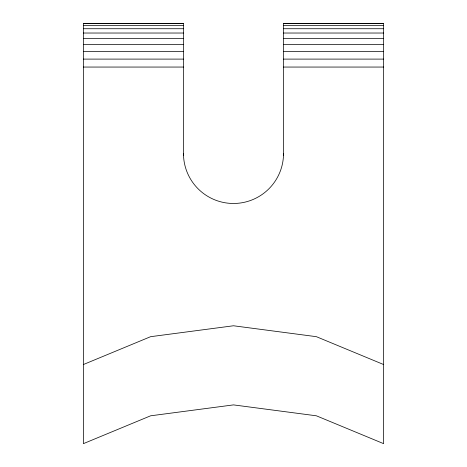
<?xml version="1.0" encoding="UTF-8"?>
<svg xmlns="http://www.w3.org/2000/svg" width="467" height="467" viewBox="0 0 467 467"><rect width="100%" height="100%" fill="white"/><g stroke="black" fill="none" stroke-linecap="round" stroke-linejoin="round"><path stroke-width="0.7" d="M83.395 364.529L150.619 336.684L233.5 325.773L316.381 336.684L383.605 364.529M83.395 23.554L183.467 23.554M283.533 23.554L383.605 23.554M83.395 25.539L183.467 25.539M283.533 25.539L383.605 25.539M83.395 28.726L183.467 28.726M283.533 28.726L383.605 28.726M83.395 33.029L183.467 33.029M283.533 33.029L383.605 33.029M83.395 38.358L183.467 38.358M283.533 38.358L383.605 38.358M83.395 44.587L183.467 44.587M283.533 44.587L383.605 44.587M83.395 51.557L183.467 51.557M283.533 51.557L383.605 51.557M83.395 59.105L183.467 59.105M283.533 59.105L383.605 59.105M83.395 67.055L183.467 67.055M283.533 67.055L383.605 67.055M283.533 155.704L283.533 23.35L383.605 23.35L383.605 443.65L316.381 415.805L233.5 404.895L150.619 415.805L83.395 443.65L83.395 23.391L183.467 23.391L183.467 155.704M283.533 153.445A50.033 50.033 0 0 1 233.5 203.478A50.033 50.033 0 0 1 183.467 153.445"/></g></svg>
